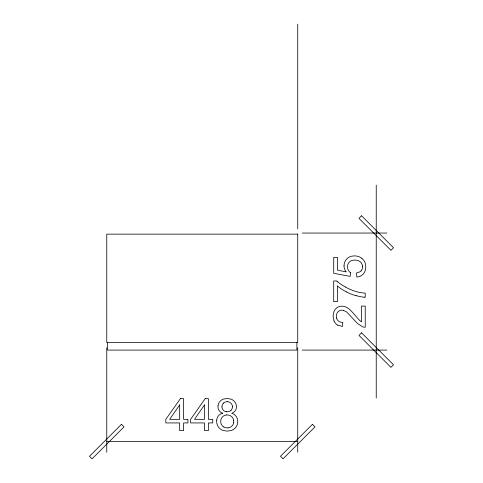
<?xml version="1.0" encoding="UTF-8"?>
<svg xmlns="http://www.w3.org/2000/svg" width="483" height="483" viewBox="0 0 483 483"><rect width="100%" height="100%" fill="white"/><g stroke="black" fill="none" stroke-linecap="round" stroke-linejoin="round"><path stroke-width="0.72" d="M344.047 265.837L344.228 263.827A9.412 9.412 0 0 1 346.269 259.51A10.668 10.668 0 0 1 346.945 258.773A9.654 9.654 0 0 1 351.213 256.298L353.84 255.912A14.261 14.261 0 0 1 355.464 255.936L355.983 255.984A11.52 11.52 0 0 1 361.912 258.411M216.752 420.21L216.716 420.578A11.755 11.755 0 0 0 216.704 421.858L216.873 423.35A9.135 9.135 0 0 0 218.908 427.606A10.234 10.234 0 0 0 219.964 428.663A9.539 9.539 0 0 0 222.947 430.425L227.221 431.126L231.49 430.431A9.539 9.539 0 0 0 234.853 428.336A10.33 10.33 0 0 0 235.529 427.618L235.831 427.244A8.978 8.978 0 0 0 237.57 423.416C238.596 419.153 236.084 414.354 231.731 413.255C234.466 412.404 236.579 409.771 236.441 406.849A8.99 8.99 0 0 0 236.398 405.992A7.794 7.794 0 0 0 234.762 401.874L234.484 401.554A9.171 9.171 0 0 0 233.567 400.636A8.398 8.398 0 0 0 230.928 399.109L227.155 398.499L223.406 399.097A8.241 8.241 0 0 0 220.483 400.872A8.827 8.827 0 0 0 219.898 401.488A7.686 7.686 0 0 0 218.056 405.472M233.669 422.504L233.706 422.178A8.102 8.102 0 0 0 233.706 420.802L233.669 420.464M218.068 405.472L218.02 405.883A9.219 9.219 0 0 0 217.984 407.024C217.936 409.916 220.067 412.44 222.772 413.255L222.415 413.357M350.61 272.702L350.127 276.385L333.717 273.287L333.717 257.403L337.466 257.403L337.466 270.148L346.051 271.875M227.952 427.872L228.284 427.835A6.207 6.207 0 0 0 233.712 422.51M226.455 414.982L226.793 414.963A8.247 8.247 0 0 1 227.825 414.982L228.163 415.018A6.357 6.357 0 0 1 233.706 420.464M302.213 233.048L386.895 233.048M302.213 350.09L386.895 350.09M106.761 441.583L297.733 441.583M364.267 297.136L365.233 297.172L365.233 293.145A41.453 41.453 0 0 1 356.442 291.672A52.719 52.719 0 0 1 345.381 286.999M226.4 411.703L226.672 411.727A7.136 7.136 0 0 0 227.523 411.745A5.259 5.259 0 0 0 231.001 410.369M343.353 310.364L346.033 311.589A13.301 13.301 0 0 1 346.969 312.26L357.45 323.465L362.51 326.768A6.991 6.991 0 0 0 365.233 327.226L365.233 306.107L361.459 306.107L361.459 321.781A12.86 12.86 0 0 1 359.05 319.824L352.85 312.755A54.537 54.537 0 0 0 350.519 310.303C347.971 307.707 344.415 305.624 340.654 306.246A8.241 8.241 0 0 0 336.693 307.919L335.703 308.836A8.652 8.652 0 0 0 333.958 311.547L333.161 315.544A16.446 16.446 0 0 0 333.192 317.222L334.073 321.08M337.593 325.077L342.393 326.484L342.809 322.457L340.424 322.113A5.633 5.633 0 0 1 336.615 318.17M361.9 258.423L363.216 259.655A9.618 9.618 0 0 1 365.233 263.144L365.764 266.163A14.599 14.599 0 0 1 365.74 267.884L365.166 270.776A9.249 9.249 0 0 1 359.231 276.62L356.865 277.079L356.514 272.961L359.69 271.917A5.693 5.693 0 0 0 361.036 270.842M337.164 281.341L336.748 280.961L333.699 280.961L333.699 301.64L337.466 301.64L337.466 285.996M336.639 318.164L336.428 316.89A8.881 8.881 0 0 1 336.403 315.87L336.5 314.922A5.748 5.748 0 0 1 337.985 311.837A5.482 5.482 0 0 1 342.218 310.164A5.887 5.887 0 0 1 343.353 310.364M221.993 406.891L221.993 406.608A4.842 4.842 0 0 1 223.466 403.16M376.239 185.092L376.239 398.046M297.733 24.15L297.733 228.809M297.733 347.742L297.733 452.245M296.882 342.417L296.882 350.09L107.618 350.09L107.618 342.417M106.761 347.742L106.761 452.245M350.58 272.738A6.853 6.853 0 0 1 347.549 266.882A8.929 8.929 0 0 1 347.543 266.139L347.706 265.089A6.297 6.297 0 0 1 351.745 260.518L354.335 260.065A11.918 11.918 0 0 1 355.609 260.089L357.571 260.434A7.16 7.16 0 0 1 360.421 262.015A7.505 7.505 0 0 1 360.916 262.529L361.139 262.788A6.194 6.194 0 0 1 362.528 266.121M362.498 266.127A6.086 6.086 0 0 1 361.085 270.878M346.082 271.851A10.632 10.632 0 0 1 343.987 265.837M345.411 286.95A47.256 47.256 0 0 1 337.11 281.408M346.474 291.895A45.45 45.45 0 0 1 337.43 286.045M356.122 295.699A47.962 47.962 0 0 1 346.45 291.949M364.26 297.196A43.434 43.434 0 0 1 356.14 295.638M337.581 325.089A8.513 8.513 0 0 1 334.085 321.08M216.632 420.198A8.024 8.024 0 0 1 222.379 413.243M226.388 411.776A5.059 5.059 0 0 1 221.939 406.891M232.426 406.825A4.908 4.908 0 0 1 230.977 410.345M227.197 401.681A5.192 5.192 0 0 1 232.504 406.825M223.424 403.112A5.398 5.398 0 0 1 227.197 401.741M223.883 427.044A5.718 5.718 0 0 1 221.51 424.617A7.179 7.179 0 0 1 220.713 421.363A7.74 7.74 0 0 1 220.755 420.693A6.267 6.267 0 0 1 226.455 414.945M227.952 427.866A7.118 7.118 0 0 1 223.877 427.057M179.67 404.929L169.666 419.335L179.67 419.335L179.67 404.929M204.49 404.929L194.486 419.335L204.49 419.335L204.49 404.929M180.388 398.632L165.808 419.335L165.808 422.933L179.67 422.933L179.67 430.582L183.588 430.582L183.588 422.933L187.905 422.933L187.905 419.335L183.588 419.335L183.588 398.632L180.388 398.632M205.209 398.632L190.628 419.335L190.628 422.933L204.49 422.933L204.49 430.582L208.415 430.582L208.415 422.933L212.725 422.933L212.725 419.335L208.415 419.335L208.415 398.632L205.209 398.632M121.468 424.322L89.5 456.29L92.06 458.85L124.028 426.881L121.468 424.322M361.532 215.786L358.972 218.346L390.94 250.315L393.5 247.755L361.532 215.786M361.532 332.823L358.972 335.383L390.94 367.352L393.5 364.792L361.532 332.823M312.441 424.322L280.472 456.29L283.032 458.85L315.001 426.881L312.441 424.322M297.733 234.14L106.761 234.14L106.761 342.417L297.733 342.417L297.733 234.14"/></g></svg>
